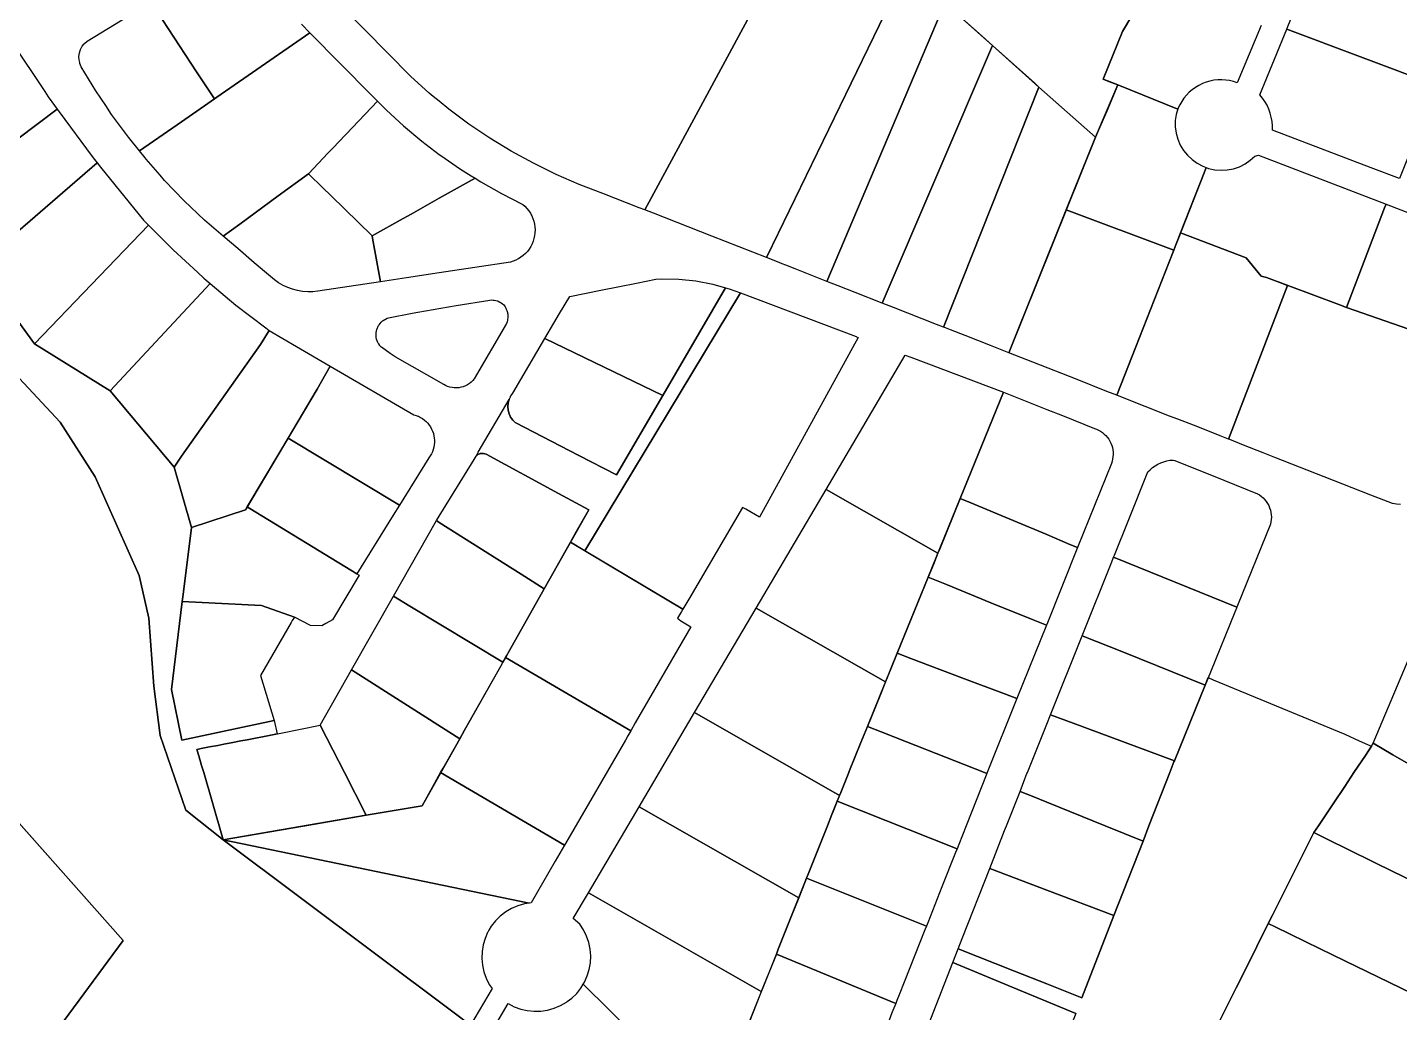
# Model space of a CAD drawing. Header units: metres. Extents: x 3 to 1027712, y 40 to 4430649.
# Drawn here: x 512570.7 to 512892.1, y 4412238.4 to 4412469.4 of the extents above; entities that cross this region are included whole.
import ezdxf

# ---------------------------------------------------------------- set-up
doc = ezdxf.new("R2010")
doc.units = ezdxf.units.M
doc.header["$MEASUREMENT"] = 0
doc.layers.add('A.ES.SDGC.CP.07003.cadastralparcel — CadastralParcel', color=1, linetype='Continuous')

msp = doc.modelspace()

# ---------------------------------------------------------------- linework, layer by layer
at = {"layer": 'A.ES.SDGC.CP.07003.cadastralparcel — CadastralParcel', "color": 7, "linetype": 'Continuous', "flags": 128}
for points in [[(512751.37, 4412493.49), (512715.27, 4412426.63), (512713.98, 4412427.14), (512705.43, 4412430.5), (512699.91, 4412432.6), (512694.5, 4412434.95), (512689.2, 4412437.55), (512684.02, 4412440.38), (512678.98, 4412443.45), (512674.09, 4412446.75), (512669.35, 4412450.27), (512667.15, 4412452.07), (512665.71, 4412453.24), (512664.78, 4412454), (512660.38, 4412457.94), (512649.68, 4412468.82), (512645.11, 4412473.47)], [(512900.88, 4412455.77), (512865.68, 4412468.95), (512865.95, 4412469.61), (512865.95, 4412469.61), (512870.87, 4412481.55), (512873.24, 4412487.3), (512873.7, 4412487.17), (512874.66, 4412487.05), (512875.63, 4412487.01), (512876.6, 4412487.05), (512877.56, 4412487.17), (512878.5, 4412487.38), (512879.43, 4412487.67), (512880.32, 4412488.05), (512881.18, 4412488.49), (512882, 4412489.01), (512882.77, 4412489.6), (512883.48, 4412490.26), (512883.84, 4412490.54), (512884.25, 4412490.75), (512884.69, 4412490.89), (512885.15, 4412490.95), (512885.61, 4412490.94), (512905.95, 4412483.1)], [(512634.83, 4412470.14), (512636.78, 4412468.16), (512615.04, 4412453.04), (512614.45, 4412452.63), (512610.28, 4412459), (512599.65, 4412475.26)], [(512831.61, 4412475.84), (512827.24, 4412468.47), (512822.7, 4412457.29), (512824.42, 4412456.59), (512826.12, 4412455.9), (512823.51, 4412449.8), (512821.35, 4412444.78), (512820.86, 4412443.64), (512807.63, 4412455.43), (512806.64, 4412456.31), (512796.73, 4412465.15), (512794.3, 4412467.32), (512785.61, 4412475.06)], [(512859.7, 4412469.85), (512854.09, 4412456.43), (512853.21, 4412456.72), (512852.31, 4412456.93), (512851.39, 4412457.07), (512850.46, 4412457.13), (512849.53, 4412457.1), (512848.61, 4412457), (512847.7, 4412456.82), (512846.81, 4412456.56), (512845.94, 4412456.22), (512845.11, 4412455.82), (512844.31, 4412455.34), (512843.56, 4412454.8), (512842.85, 4412454.19), (512842.21, 4412453.53), (512841.62, 4412452.81), (512841.09, 4412452.04), (512840.63, 4412451.23), (512840.17, 4412450.42), (512840.17, 4412450.21), (512826.12, 4412455.9), (512822.7, 4412457.29), (512827.24, 4412468.47), (512831.61, 4412475.84)], [(512566.83, 4412466.16), (512574.71, 4412454.34), (512575.5, 4412453.16), (512577.02, 4412451.1), (512577.63, 4412450.27), (512549.56, 4412429.15)], [(512559.44, 4412412.88), (512571.27, 4412396.63), (512571.7, 4412396.07), (512572.34, 4412395.21), (512590.07, 4412384.23), (512605.06, 4412366.33), (512609.09, 4412352.16), (512607.14, 4412336.42), (512606.94, 4412334.81), (512604.39, 4412314.15), (512606.79, 4412302.33), (512628.49, 4412306.93), (512629.14, 4412303.78), (512627.64, 4412303.49), (512622.11, 4412302.41), (512620.63, 4412302.12), (512618.78, 4412301.77), (512616.67, 4412301.36), (512615.27, 4412301.08), (512613.27, 4412300.7), (512611.36, 4412300.32), (512610.74, 4412300.2), (512610.36, 4412300.13), (512610.8, 4412298.62), (512611.45, 4412296.39), (512611.94, 4412294.69), (512613.91, 4412287.93), (512616.52, 4412278.97), (512607.78, 4412285.88), (512601.73, 4412303.39), (512600.28, 4412314.97), (512599.12, 4412330.89), (512596.81, 4412340.88), (512586.5, 4412364.03), (512578.3, 4412376.88), (512567.69, 4412388.24)], [(512892.31, 4412357.58), (512891.41, 4412357.63), (512890.51, 4412357.76), (512885.39, 4412359.77), (512874.43, 4412364.06), (512862.94, 4412368.57), (512860.15, 4412369.69), (512855.57, 4412371.49), (512852.33, 4412372.76), (512852.04, 4412372.87), (512865.9, 4412408.92), (512866.2, 4412408.81), (512866.2, 4412408.81), (512877.91, 4412404.43), (512879.69, 4412403.76), (512912.5, 4412392.29)], [(512505.23, 4412136.24), (512593.06, 4412255.36), (512511.66, 4412347.19), (512532.02, 4412364.05), (512532.02, 4412364.05), (512530.14, 4412365.7), (512530.92, 4412366.21), (512541.92, 4412373.36), (512549.51, 4412378.29), (512567.28, 4412388.02), (512567.69, 4412388.24), (512578.3, 4412376.88), (512586.5, 4412364.03), (512596.81, 4412340.88), (512599.12, 4412330.89), (512600.28, 4412314.97), (512601.73, 4412303.39), (512607.78, 4412285.88), (512616.52, 4412278.97), (512670.29, 4412238.62), (512681.9, 4412229.9)], [(512514.37, 4412344.13), (512593.06, 4412255.36), (512505.23, 4412136.24)], [(512897.33, 4412294.96), (512890.58, 4412298.88), (512885.95, 4412301.57), (512900.95, 4412337.12)], [(512816.29, 4412238.21), (512809.46, 4412241.06), (512800.42, 4412244.82), (512787.48, 4412250.21), (512788.72, 4412253.37), (512801.93, 4412248.15), (512809.46, 4412245.18), (512817.71, 4412241.92), (512825.22, 4412261.19), (512832.02, 4412278.64), (512833.42, 4412282.23), (512838.27, 4412294.69), (512839.25, 4412297.2), (512839.36, 4412297.43), (512846.61, 4412315.21), (512847.32, 4412316.97), (512848.48, 4412316.48), (512879.27, 4412303.73), (512882.68, 4412302.18), (512884.58, 4412301.31), (512885.56, 4412300.87), (512885.56, 4412300.87), (512884.12, 4412298.71), (512881.43, 4412294.69), (512879.27, 4412291.45), (512876.56, 4412287.4), (512873.11, 4412282.23), (512872.04, 4412280.62), (512862.37, 4412261.26), (512861.38, 4412259.28), (512858.71, 4412253.93), (512857.48, 4412251.47), (512853.85, 4412244.21), (512849.97, 4412236.44)], [(512905.94, 4412263.98), (512886.88, 4412273.34), (512879.27, 4412277.07), (512876.07, 4412278.64), (512872.04, 4412280.62), (512873.11, 4412282.23), (512876.56, 4412287.4), (512879.27, 4412291.45), (512881.43, 4412294.69), (512884.12, 4412298.71), (512885.56, 4412300.87), (512885.56, 4412300.87), (512885.95, 4412301.57), (512890.58, 4412298.88), (512897.33, 4412294.96)]]:
    msp.add_lwpolyline(points, dxfattribs=at)
for points in [[(512751.37, 4412493.49), (512754.93, 4412490.48), (512755.28, 4412490.18), (512769.46, 4412480.73), (512774.22, 4412478.45), (512773.92, 4412477.76), (512772.87, 4412475.34), (512743.78, 4412415.43), (512730.97, 4412420.47), (512717.32, 4412425.83), (512715.27, 4412426.63), (512751.37, 4412493.49)], [(512785.61, 4412475.06), (512757.96, 4412409.85), (512750.5, 4412412.79), (512748.31, 4412413.65), (512747.45, 4412413.99), (512746.39, 4412414.41), (512743.78, 4412415.43), (512745.26, 4412418.49), (512772.87, 4412475.34), (512774.22, 4412478.45), (512785.61, 4412475.06)], [(512594.28, 4412472.01), (512599.65, 4412475.26), (512610.28, 4412459), (512614.45, 4412452.63), (512612.14, 4412451.03), (512605.76, 4412446.59), (512596.9, 4412440.43), (512594.3, 4412443.67), (512590.38, 4412449), (512589, 4412451.07), (512586.7, 4412454.5), (512583.27, 4412460.16), (512582.94, 4412460.94), (512582.89, 4412461.16), (512582.76, 4412461.77), (512582.72, 4412462.61), (512582.84, 4412463.45), (512583.11, 4412464.26), (512583.51, 4412465), (512583.96, 4412465.56), (512584.04, 4412465.66), (512584.68, 4412466.21), (512594.28, 4412472.01)], [(512796.73, 4412465.15), (512770.93, 4412404.76), (512764.56, 4412407.26), (512760.63, 4412408.8), (512757.96, 4412409.85), (512785.61, 4412475.06), (512796.73, 4412465.15)], [(512642.27, 4412441.18), (512641.06, 4412439.9), (512636.61, 4412435.18), (512636.5, 4412435.07), (512629.43, 4412429.89), (512620.41, 4412423.28), (512616.53, 4412420.45), (512612.16, 4412424.18), (512607.38, 4412428.75), (512602.8, 4412433.53), (512601.74, 4412434.74), (512598.44, 4412438.51), (512598.2, 4412438.81), (512596.9, 4412440.43), (512605.76, 4412446.59), (512612.14, 4412451.03), (512614.45, 4412452.63), (512615.04, 4412453.04), (512636.78, 4412468.16), (512651.16, 4412453.61), (512652.63, 4412452.13), (512645.32, 4412444.4), (512645.06, 4412444.13), (512642.27, 4412441.18)], [(512900.88, 4412455.77), (512892.13, 4412433.94), (512885.51, 4412436.47), (512867.68, 4412443.28), (512862.33, 4412445.32), (512862.33, 4412446.33), (512862.25, 4412447.33), (512862.08, 4412448.32), (512861.83, 4412449.29), (512861.49, 4412450.23), (512861.07, 4412451.15), (512860.57, 4412452.02), (512860, 4412452.85), (512859.36, 4412453.62), (512865.68, 4412468.95), (512900.88, 4412455.77)], [(512807.63, 4412455.43), (512785.25, 4412399.13), (512783.62, 4412399.77), (512773.55, 4412403.72), (512770.93, 4412404.76), (512796.73, 4412465.15), (512807.63, 4412455.43)], [(512820.86, 4412443.64), (512800.57, 4412393.11), (512796.25, 4412394.81), (512790.32, 4412397.14), (512786.89, 4412398.48), (512785.73, 4412398.94), (512785.25, 4412399.13), (512807.63, 4412455.43), (512820.86, 4412443.64)], [(512839.22, 4412417.19), (512814.03, 4412426.64), (512820.86, 4412443.64), (512826.12, 4412455.9), (512840.17, 4412450.21), (512839.93, 4412449.56), (512839.77, 4412449), (512839.57, 4412447.54), (512839.57, 4412446.06), (512839.77, 4412444.6), (512840.16, 4412443.18), (512840.74, 4412441.82), (512841.5, 4412440.56), (512842.43, 4412439.41), (512843.5, 4412438.4), (512844.7, 4412437.54), (512846, 4412436.85), (512846.83, 4412436.54), (512846.34, 4412435.29), (512840.17, 4412419.6), (512839.71, 4412418.42), (512839.22, 4412417.19)], [(512674.65, 4412434.58), (512675.55, 4412434.02), (512667.15, 4412429.34), (512660.53, 4412425.64), (512658.66, 4412424.6), (512651.39, 4412420.55), (512641.7, 4412430), (512639.84, 4412431.81), (512636.5, 4412435.07), (512636.61, 4412435.18), (512641.06, 4412439.9), (512642.27, 4412441.18), (512645.06, 4412444.13), (512645.32, 4412444.4), (512652.63, 4412452.13), (512654.54, 4412450.2), (512654.67, 4412450.07), (512654.77, 4412449.98), (512658.79, 4412446.3), (512663.08, 4412442.72), (512667.15, 4412439.63), (512667.53, 4412439.34), (512672.13, 4412436.16), (512674.65, 4412434.58)], [(512577.63, 4412450.27), (512578.12, 4412449.6), (512585.83, 4412439.12), (512586.35, 4412438.42), (512586.95, 4412437.68), (512558.99, 4412413.49), (512549.56, 4412429.15), (512577.63, 4412450.27)], [(512860.96, 4412410.77), (512859.73, 4412411.06), (512856.22, 4412415.41), (512840.82, 4412421.25), (512846.34, 4412435.29), (512846.83, 4412436.54), (512847.39, 4412436.34), (512848.83, 4412436.03), (512850.3, 4412435.91), (512851.77, 4412435.99), (512853.22, 4412436.28), (512854.62, 4412436.75), (512855.94, 4412437.41), (512857.15, 4412438.24), (512858.25, 4412439.23), (512859.11, 4412439.48), (512888.95, 4412427.96), (512888.62, 4412427.1), (512879.69, 4412403.76), (512877.91, 4412404.43), (512860.96, 4412410.77)], [(512586.95, 4412437.68), (512587.79, 4412436.64), (512597.88, 4412424.2), (512598.01, 4412424.07), (512598.14, 4412423.93), (512598.39, 4412423.68), (512599.03, 4412423.03), (512572.34, 4412395.21), (512571.7, 4412396.07), (512571.27, 4412396.63), (512559.44, 4412412.88), (512558.99, 4412413.49), (512586.95, 4412437.68)], [(512641.7, 4412430), (512651.39, 4412420.55), (512651.49, 4412420.02), (512653.36, 4412409.76), (512638.72, 4412407.55), (512637.52, 4412407.42), (512636.32, 4412407.4), (512635.12, 4412407.49), (512633.93, 4412407.69), (512632.76, 4412408), (512631.63, 4412408.41), (512630.53, 4412408.91), (512629.49, 4412409.52), (512628.51, 4412410.22), (512627.59, 4412411), (512623.8, 4412414.23), (512619.92, 4412417.55), (512616.53, 4412420.45), (512620.41, 4412423.28), (512629.43, 4412429.89), (512636.5, 4412435.07), (512639.84, 4412431.81), (512641.7, 4412430)], [(512675.55, 4412434.02), (512676.86, 4412433.2), (512681.72, 4412430.44), (512686.71, 4412427.92), (512687.22, 4412427.46), (512687.69, 4412426.97), (512688.11, 4412426.43), (512688.49, 4412425.86), (512688.69, 4412425.48), (512688.81, 4412425.26), (512689.08, 4412424.63), (512689.29, 4412423.98), (512689.45, 4412423.31), (512689.55, 4412422.63), (512689.58, 4412421.95), (512689.56, 4412421.27), (512689.48, 4412420.59), (512689.33, 4412419.92), (512689.13, 4412419.27), (512688.87, 4412418.63), (512688.56, 4412418.02), (512688.2, 4412417.45), (512687.78, 4412416.9), (512687.32, 4412416.4), (512686.82, 4412415.93), (512686.27, 4412415.52), (512685.7, 4412415.15), (512685.62, 4412415.11), (512685.09, 4412414.83), (512684.46, 4412414.57), (512683.81, 4412414.37), (512667.15, 4412411.85), (512659.5, 4412410.69), (512653.36, 4412409.76), (512651.49, 4412420.02), (512651.39, 4412420.55), (512658.66, 4412424.6), (512660.53, 4412425.64), (512667.15, 4412429.34), (512675.55, 4412434.02)], [(512813.87, 4412426.23), (512814.03, 4412426.64), (512839.22, 4412417.19), (512839.06, 4412416.76), (512838.92, 4412416.41), (512825.85, 4412383.17), (512823.54, 4412384.08), (512816.56, 4412386.82), (512806.19, 4412390.9), (512802, 4412392.55), (512800.57, 4412393.11), (512813.87, 4412426.23)], [(512912.5, 4412392.29), (512879.69, 4412403.76), (512888.62, 4412427.1), (512888.95, 4412427.96), (512919.5, 4412416.16), (512919.98, 4412415.29), (512920.28, 4412414.34), (512920.38, 4412413.35), (512920.37, 4412412.93), (512920.29, 4412412.42), (512914.76, 4412398.13), (512912.5, 4412392.29)], [(512590.07, 4412384.23), (512572.34, 4412395.21), (512599.03, 4412423.03), (512604.78, 4412417.24), (512610.57, 4412411.91), (512611.99, 4412410.6), (512612.56, 4412410.12), (512613.48, 4412409.35), (512590.07, 4412384.23)], [(512852.04, 4412372.87), (512850.07, 4412373.65), (512849.18, 4412374), (512843.82, 4412376.11), (512840.17, 4412377.54), (512838.26, 4412378.29), (512826.81, 4412382.79), (512825.85, 4412383.17), (512839.22, 4412417.19), (512839.71, 4412418.42), (512840.17, 4412419.6), (512840.82, 4412421.25), (512856.22, 4412415.41), (512859.73, 4412411.06), (512860.96, 4412410.77), (512864.08, 4412409.6), (512865.9, 4412408.92), (512852.04, 4412372.87)], [(512719.48, 4412383.1), (512691.88, 4412396.44), (512694.01, 4412400.05), (512695.33, 4412402.3), (512697.7, 4412406.31), (512704.98, 4412407.78), (512709.4, 4412408.67), (512713.36, 4412409.46), (512717.85, 4412410.36), (512719.29, 4412410.49), (512723.29, 4412410.38), (512727.27, 4412409.98), (512731.21, 4412409.23), (512734.22, 4412408.38), (512719.48, 4412383.1)], [(512626.49, 4412398.94), (512627.29, 4412398.33), (512625.23, 4412395.07), (512606.72, 4412368.86), (512605.06, 4412366.33), (512590.07, 4412384.23), (512613.48, 4412409.35), (512619.5, 4412404.29), (512626.49, 4412398.94)], [(512676.28, 4412369.79), (512683.49, 4412382.2), (512683.27, 4412381.37), (512683.19, 4412380.52), (512683.27, 4412379.66), (512683.49, 4412378.83), (512683.74, 4412378.29), (512683.85, 4412378.06), (512684.34, 4412377.36), (512684.95, 4412376.75), (512699.8, 4412369.07), (512708.64, 4412364.5), (512719.48, 4412383.1), (512734.22, 4412408.38), (512735.06, 4412408.15), (512737.72, 4412407.14), (512701.28, 4412346.7), (512697.88, 4412348.73), (512699.24, 4412351.14), (512702.15, 4412356.31), (512701.13, 4412356.86), (512695.08, 4412360.15), (512678.15, 4412369.33), (512677.54, 4412369.47), (512676.71, 4412369.47), (512676.15, 4412369.27), (512675.75, 4412368.88), (512676.28, 4412369.79)], [(512737.72, 4412407.14), (512764.78, 4412396.91), (512764.87, 4412396.88), (512765.32, 4412396.71), (512742.19, 4412354.55), (512738.95, 4412356.44), (512738.2, 4412356.86), (512725.81, 4412335.72), (512724.22, 4412333.01), (512701.28, 4412346.7), (512737.72, 4412407.14)], [(512668.19, 4412385.68), (512656.78, 4412392.17), (512655.61, 4412392.95), (512653.61, 4412394.4), (512653.46, 4412394.54), (512653.32, 4412394.69), (512653.19, 4412394.85), (512652.96, 4412395.19), (512652.85, 4412395.37), (512652.76, 4412395.55), (512652.59, 4412395.93), (512652.47, 4412396.32), (512652.38, 4412396.72), (512652.35, 4412396.93), (512652.33, 4412397.34), (512652.33, 4412397.54), (512652.37, 4412397.95), (512652.4, 4412398.16), (512652.5, 4412398.56), (512652.64, 4412398.94), (512652.72, 4412399.13), (512652.82, 4412399.32), (512652.92, 4412399.5), (512653.03, 4412399.67), (512653.27, 4412400), (512653.55, 4412400.3), (512653.86, 4412400.58), (512654.02, 4412400.7), (512654.36, 4412400.93), (512654.54, 4412401.03), (512654.92, 4412401.2), (512655.25, 4412401.32), (512660.79, 4412402.39), (512662.12, 4412402.64), (512671.11, 4412404.18), (512678.97, 4412405.48), (512679.37, 4412405.5), (512679.78, 4412405.48), (512679.98, 4412405.46), (512680.38, 4412405.38), (512680.77, 4412405.26), (512680.95, 4412405.19), (512681.32, 4412405.01), (512681.5, 4412404.91), (512681.67, 4412404.8), (512681.99, 4412404.56), (512682.15, 4412404.42), (512682.42, 4412404.09), (512682.54, 4412403.92), (512682.75, 4412403.56), (512682.84, 4412403.38), (512682.99, 4412403), (512683.11, 4412402.6), (512683.15, 4412402.4), (512683.18, 4412402.19), (512683.22, 4412401.78), (512683.21, 4412401.37), (512683.16, 4412400.96), (512683.12, 4412400.76), (512683.01, 4412400.36), (512682.86, 4412399.98), (512675.28, 4412386.99), (512675, 4412386.64), (512674.61, 4412386.25), (512674.2, 4412385.92), (512673.74, 4412385.62), (512673.27, 4412385.37), (512672.77, 4412385.17), (512672.26, 4412385.02), (512671.74, 4412384.92), (512671.19, 4412384.88), (512670.66, 4412384.88), (512670.13, 4412384.95), (512669.61, 4412385.06), (512669.09, 4412385.23), (512668.6, 4412385.44), (512668.19, 4412385.68)], [(512609.09, 4412352.16), (512605.06, 4412366.33), (512606.72, 4412368.86), (512625.23, 4412395.07), (512627.29, 4412398.33), (512633.71, 4412394.59), (512641.56, 4412390.02), (512638.56, 4412384.62), (512621.72, 4412356.32), (512609.09, 4412352.16)], [(512708.64, 4412364.5), (512699.8, 4412369.07), (512684.95, 4412376.75), (512684.34, 4412377.36), (512683.85, 4412378.06), (512683.74, 4412378.29), (512683.49, 4412378.83), (512683.27, 4412379.66), (512683.19, 4412380.52), (512683.27, 4412381.37), (512683.49, 4412382.2), (512683.79, 4412382.82), (512683.86, 4412382.97), (512683.97, 4412383.12), (512684.35, 4412383.67), (512691.88, 4412396.44), (512719.48, 4412383.1), (512708.64, 4412364.5)], [(512783.98, 4412346.14), (512757.78, 4412361.1), (512776.31, 4412392.57), (512777.61, 4412392.06), (512799.32, 4412383.86), (512789.21, 4412358.99), (512784.39, 4412347.13), (512783.98, 4412346.14)], [(512657.8, 4412357.38), (512631.72, 4412373.13), (512638.56, 4412384.62), (512641.56, 4412390.02), (512661.21, 4412378.59), (512661.74, 4412378.43), (512662.1, 4412378.29), (512662.25, 4412378.23), (512662.74, 4412377.98), (512663.2, 4412377.69), (512663.64, 4412377.36), (512664.05, 4412377), (512664.43, 4412376.6), (512664.77, 4412376.17), (512665.08, 4412375.72), (512665.34, 4412375.24), (512665.57, 4412374.74), (512665.75, 4412374.22), (512665.88, 4412373.68), (512665.97, 4412373.14), (512666.01, 4412372.6), (512666, 4412372.05), (512665.95, 4412371.5), (512665.85, 4412370.96), (512665.71, 4412370.43), (512665.52, 4412369.92), (512665.29, 4412369.42), (512665.02, 4412368.94), (512664.7, 4412368.49), (512657.8, 4412357.38)], [(512799.32, 4412383.86), (512803.27, 4412382.29), (512809.46, 4412379.83), (512813.12, 4412378.38), (512820.62, 4412375.4), (512821.13, 4412375.21), (512821.62, 4412374.99), (512822.08, 4412374.72), (512822.53, 4412374.41), (512822.94, 4412374.07), (512823.32, 4412373.69), (512823.67, 4412373.28), (512823.99, 4412372.84), (512824.17, 4412372.53), (512824.26, 4412372.38), (512824.5, 4412371.9), (512824.69, 4412371.39), (512824.84, 4412370.88), (512824.94, 4412370.35), (512825, 4412369.81), (512825.02, 4412369.28), (512824.98, 4412368.74), (512824.9, 4412368.21), (512824.78, 4412367.68), (512824.61, 4412367.17), (512816.7, 4412347.45), (512814.89, 4412348.21), (512809.46, 4412350.49), (512801.58, 4412353.8), (512791.71, 4412357.94), (512789.21, 4412358.99), (512799.32, 4412383.86)], [(512622.73, 4412356.65), (512622.13, 4412357.01), (512629.77, 4412369.84), (512631.72, 4412373.13), (512657.8, 4412357.38), (512656.34, 4412355.03), (512647.8, 4412341.29), (512622.73, 4412356.65)], [(512678.15, 4412369.33), (512695.08, 4412360.15), (512702.15, 4412356.31), (512691.72, 4412337.78), (512686.35, 4412341.19), (512667.15, 4412353.36), (512666.51, 4412353.77), (512675.32, 4412368.12), (512675.75, 4412368.88), (512676.15, 4412369.27), (512676.71, 4412369.47), (512677.54, 4412369.47), (512678.15, 4412369.33)], [(512854.01, 4412333.51), (512825.14, 4412345.17), (512825.33, 4412345.64), (512828.69, 4412354.03), (512833.15, 4412365.17), (512833.67, 4412365.71), (512834.24, 4412366.19), (512834.85, 4412366.63), (512835.5, 4412367.01), (512836.18, 4412367.33), (512836.88, 4412367.59), (512837.6, 4412367.78), (512838.34, 4412367.91), (512839.09, 4412367.97), (512839.44, 4412367.83), (512850.95, 4412363.23), (512858.84, 4412360.07), (512859.32, 4412359.78), (512859.77, 4412359.45), (512860.18, 4412359.09), (512860.56, 4412358.68), (512860.91, 4412358.25), (512861.21, 4412357.78), (512861.48, 4412357.29), (512861.69, 4412356.78), (512861.86, 4412356.25), (512861.99, 4412355.71), (512862.06, 4412355.16), (512862.09, 4412354.61), (512862.07, 4412354.05), (512862, 4412353.5), (512861.87, 4412352.96), (512854.17, 4412333.9), (512854.01, 4412333.51)], [(512771.69, 4412315.94), (512741.38, 4412333.24), (512757.78, 4412361.1), (512783.98, 4412346.14), (512782.91, 4412343.51), (512781.69, 4412340.5), (512774.43, 4412322.66), (512772.96, 4412319.05), (512771.69, 4412315.94)], [(512791.71, 4412357.94), (512801.58, 4412353.8), (512809.46, 4412350.49), (512814.89, 4412348.21), (512816.7, 4412347.45), (512809.46, 4412329.42), (512809.39, 4412329.24), (512806.3, 4412330.49), (512796.39, 4412334.52), (512785.96, 4412338.77), (512781.69, 4412340.5), (512789.21, 4412358.99), (512791.71, 4412357.94)], [(512625.52, 4412333.84), (512610.06, 4412334.67), (512606.94, 4412334.81), (512607.14, 4412336.42), (512609.09, 4412352.16), (512621.72, 4412356.32), (512622.13, 4412357.01), (512622.73, 4412356.65), (512647.8, 4412341.29), (512648.35, 4412340.95), (512642.15, 4412330.54), (512640.56, 4412329.62), (512639.66, 4412329.11), (512636.98, 4412329.15), (512633.21, 4412331.17), (512625.52, 4412333.84)], [(512666.51, 4412353.77), (512667.15, 4412353.36), (512686.35, 4412341.19), (512691.72, 4412337.78), (512682.88, 4412322.08), (512682.03, 4412320.57), (512660.23, 4412333.74), (512656.42, 4412336.04), (512666.51, 4412353.77)], [(512712, 4412304.49), (512682.65, 4412321.67), (512682.88, 4412322.08), (512683.57, 4412323.3), (512691.72, 4412337.78), (512693.75, 4412341.38), (512697.25, 4412347.61), (512697.88, 4412348.73), (512724.22, 4412333.01), (512723.91, 4412332.47), (512722.96, 4412330.87), (512723.72, 4412330.25), (512726.11, 4412328.86), (512713.07, 4412306.34), (512712, 4412304.49)], [(512825.06, 4412344.98), (512825.14, 4412345.17), (512854.01, 4412333.51), (512853.91, 4412333.26), (512853.53, 4412332.33), (512847.85, 4412318.27), (512846.61, 4412315.21), (512827.43, 4412322.92), (512817.78, 4412326.79), (512824.71, 4412344.1), (512825.06, 4412344.98)], [(512785.96, 4412338.77), (512796.39, 4412334.52), (512806.3, 4412330.49), (512809.39, 4412329.24), (512802.49, 4412312.05), (512799.83, 4412313.06), (512789.6, 4412316.92), (512777.62, 4412321.45), (512774.43, 4412322.66), (512781.69, 4412340.5), (512785.96, 4412338.77)], [(512656.42, 4412336.04), (512660.23, 4412333.74), (512682.03, 4412320.57), (512681.78, 4412320.12), (512673.07, 4412304.64), (512671.94, 4412302.63), (512646.61, 4412318.8), (512656.42, 4412336.04)], [(512625.52, 4412333.84), (512633.21, 4412331.17), (512632.7, 4412330.39), (512632.42, 4412329.89), (512625.22, 4412317.48), (512628.49, 4412306.93), (512606.79, 4412302.33), (512604.39, 4412314.15), (512606.94, 4412334.81), (512610.06, 4412334.67), (512625.52, 4412333.84)], [(512760.94, 4412289.35), (512726.96, 4412308.75), (512741.38, 4412333.24), (512771.69, 4412315.94), (512770.34, 4412312.6), (512767.46, 4412305.52), (512765.92, 4412301.74), (512763.26, 4412295.18), (512763.07, 4412294.69), (512761.2, 4412290), (512760.94, 4412289.35)], [(512839.36, 4412297.43), (512815.67, 4412306.25), (512810.35, 4412308.23), (512817.78, 4412326.79), (512827.43, 4412322.92), (512846.61, 4412315.21), (512839.36, 4412297.43)], [(512696.49, 4412277.7), (512667.46, 4412294.68), (512668.06, 4412295.74), (512670.91, 4412300.81), (512671.94, 4412302.63), (512673.07, 4412304.64), (512681.53, 4412319.68), (512681.78, 4412320.12), (512682.03, 4412320.57), (512682.65, 4412321.67), (512712, 4412304.49), (512711.34, 4412303.35), (512710.75, 4412302.32), (512697.23, 4412278.98), (512696.49, 4412277.7)], [(512774.43, 4412322.66), (512777.62, 4412321.45), (512789.6, 4412316.92), (512799.83, 4412313.06), (512802.49, 4412312.05), (512795.53, 4412294.71), (512795.52, 4412294.69), (512795.44, 4412294.48), (512794.91, 4412294.69), (512776.61, 4412301.91), (512770.69, 4412304.25), (512767.46, 4412305.52), (512772.96, 4412319.05), (512774.43, 4412322.66)], [(512646.61, 4412318.8), (512671.94, 4412302.63), (512670.91, 4412300.81), (512663.1, 4412286.92), (512650.02, 4412284.69), (512644.9, 4412294.69), (512642.17, 4412300.02), (512639.21, 4412305.8), (512646.61, 4412318.8)], [(512751.37, 4412265.35), (512713.97, 4412286.69), (512726.96, 4412308.75), (512760.94, 4412289.35), (512760.39, 4412287.98), (512759.28, 4412285.21), (512759.14, 4412284.85), (512758.1, 4412282.23), (512753.57, 4412270.87), (512753.21, 4412269.98), (512752.81, 4412268.96), (512751.37, 4412265.35)], [(512810.35, 4412308.23), (512815.67, 4412306.25), (512839.36, 4412297.43), (512839.25, 4412297.2), (512838.27, 4412294.69), (512833.42, 4412282.23), (512832.02, 4412278.64), (512823.14, 4412282.23), (512809.46, 4412287.76), (512806.04, 4412289.14), (512803.2, 4412290.29), (512804.35, 4412293.23), (512804.83, 4412294.46), (512804.92, 4412294.69), (512809.46, 4412306.02), (512810.35, 4412308.23)], [(512639.21, 4412305.8), (512642.17, 4412300.02), (512644.9, 4412294.69), (512650.02, 4412284.69), (512616.52, 4412278.97), (512613.91, 4412287.93), (512611.94, 4412294.69), (512611.45, 4412296.39), (512610.8, 4412298.62), (512610.36, 4412300.13), (512610.74, 4412300.2), (512611.36, 4412300.32), (512613.27, 4412300.7), (512615.27, 4412301.08), (512616.67, 4412301.36), (512618.78, 4412301.77), (512620.63, 4412302.12), (512622.11, 4412302.41), (512627.64, 4412303.49), (512629.98, 4412303.94), (512639.21, 4412305.8)], [(512761.2, 4412290), (512763.07, 4412294.69), (512763.26, 4412295.18), (512765.92, 4412301.74), (512767.46, 4412305.52), (512770.69, 4412304.25), (512776.61, 4412301.91), (512794.91, 4412294.69), (512795.44, 4412294.48), (512790.59, 4412282.23), (512788.85, 4412277.83), (512788.46, 4412276.86), (512760.39, 4412287.98), (512761.2, 4412290)], [(512688.19, 4412264.1), (512616.52, 4412278.97), (512635.68, 4412282.24), (512636.09, 4412282.31), (512650.02, 4412284.69), (512663.1, 4412286.92), (512665.55, 4412291.29), (512667.46, 4412294.68), (512696.49, 4412277.7), (512694.3, 4412273.93), (512688.66, 4412264.18), (512688.19, 4412264.1)], [(512753.57, 4412270.87), (512758.1, 4412282.23), (512759.14, 4412284.85), (512760.39, 4412287.98), (512788.46, 4412276.86), (512788.11, 4412275.98), (512784.92, 4412267.91), (512781.6, 4412259.51), (512781.28, 4412258.72), (512753.21, 4412269.98), (512753.57, 4412270.87)], [(512806.04, 4412289.14), (512809.46, 4412287.76), (512823.14, 4412282.23), (512832.02, 4412278.64), (512825.22, 4412261.19), (512809.46, 4412267.17), (512796.12, 4412272.24), (512799.59, 4412281.09), (512800.04, 4412282.23), (512803.2, 4412290.29), (512806.04, 4412289.14)], [(512742.59, 4412243.36), (512702.08, 4412266.48), (512713.97, 4412286.69), (512751.37, 4412265.35), (512749.66, 4412261.08), (512746.56, 4412253.29), (512746.11, 4412252.16), (512742.59, 4412243.36)], [(512687.08, 4412263.93), (512685.54, 4412263.48), (512684.08, 4412262.85), (512682.7, 4412262.03), (512681.44, 4412261.06), (512680.31, 4412259.93), (512679.33, 4412258.67), (512678.79, 4412257.77), (512678.51, 4412257.3), (512678.47, 4412257.2), (512677.87, 4412255.83), (512677.42, 4412254.3), (512677.17, 4412252.72), (512677.11, 4412251.13), (512677.26, 4412249.54), (512677.6, 4412247.98), (512678.13, 4412246.47), (512678.85, 4412245.04), (512679.5, 4412244.08), (512674.43, 4412235.51), (512670.29, 4412238.62), (512616.52, 4412278.97), (512688.19, 4412264.1), (512687.08, 4412263.93)], [(512876.07, 4412278.64), (512879.27, 4412277.07), (512886.88, 4412273.34), (512905.94, 4412263.98), (512911.83, 4412261.1), (512910.85, 4412259.47), (512905.94, 4412250.41), (512905.9, 4412250.32), (512900.21, 4412240.43), (512879.27, 4412250.6), (512873.49, 4412253.41), (512862.97, 4412258.51), (512861.38, 4412259.28), (512862.37, 4412261.26), (512872.04, 4412280.62), (512876.07, 4412278.64)], [(512825.22, 4412261.19), (512817.71, 4412241.92), (512809.46, 4412245.18), (512801.93, 4412248.15), (512788.72, 4412253.37), (512789.68, 4412255.81), (512796.12, 4412272.24), (512809.46, 4412267.17), (512825.22, 4412261.19)], [(512752.81, 4412268.96), (512753.21, 4412269.98), (512781.28, 4412258.72), (512780.94, 4412257.84), (512776.07, 4412245.53), (512774.89, 4412242.56), (512774.38, 4412241.3), (512774.09, 4412240.6), (512746.11, 4412252.16), (512746.56, 4412253.29), (512752.81, 4412268.96)], [(512700.89, 4412245.12), (512701.16, 4412245.56), (512701.81, 4412247.02), (512702.27, 4412248.55), (512702.54, 4412250.12), (512702.61, 4412251.72), (512702.48, 4412253.31), (512702.16, 4412254.87), (512701.64, 4412256.38), (512700.93, 4412257.81), (512700.05, 4412259.15), (512698.54, 4412260.47), (512702.08, 4412266.48), (512742.59, 4412243.36), (512742.42, 4412242.93), (512739.65, 4412235.98), (512738.07, 4412232.03), (512733.39, 4412220.31), (512731.28, 4412215.01), (512700.89, 4412245.12)], [(512862.97, 4412258.51), (512873.49, 4412253.41), (512879.27, 4412250.6), (512900.21, 4412240.43), (512900.09, 4412240.22), (512894.68, 4412229.9), (512893.06, 4412226.48), (512890.41, 4412220.87), (512879.27, 4412225.17), (512864.59, 4412230.82), (512849.97, 4412236.44), (512853.85, 4412244.21), (512857.48, 4412251.47), (512858.71, 4412253.93), (512861.38, 4412259.28), (512862.97, 4412258.51)], [(512774.09, 4412240.6), (512773.17, 4412238.36), (512771.64, 4412234.09), (512771.46, 4412233.51), (512770.31, 4412229.75), (512769.19, 4412225.35), (512768.91, 4412223.05), (512768.77, 4412221.11), (512765.52, 4412222.26), (512739.65, 4412231.47), (512738.07, 4412232.03), (512739.65, 4412235.98), (512746.11, 4412252.16), (512774.09, 4412240.6)], [(512800.42, 4412244.82), (512809.46, 4412241.06), (512816.29, 4412238.21), (512813.64, 4412231.52), (512809.46, 4412220.95), (512809.34, 4412220.65), (512808.13, 4412221.12), (512792.53, 4412227.23), (512780.35, 4412232), (512787.48, 4412250.21), (512800.42, 4412244.82)], [(512731.28, 4412215.01), (512730.19, 4412212.27), (512724.48, 4412197.95), (512681.9, 4412229.9), (512678.49, 4412232.46), (512683.3, 4412240.54), (512684.71, 4412239.81), (512686.21, 4412239.26), (512687.77, 4412238.9), (512689.36, 4412238.73), (512690.95, 4412238.77), (512692.53, 4412239.01), (512694.07, 4412239.44), (512695.54, 4412240.06), (512696.93, 4412240.86), (512697.12, 4412241.01), (512698.2, 4412241.83), (512699.34, 4412242.94), (512700.33, 4412244.19), (512700.89, 4412245.12), (512731.28, 4412215.01)]]:
    msp.add_lwpolyline(points, close=True, dxfattribs=at)

doc.saveas('drawing.dxf')
